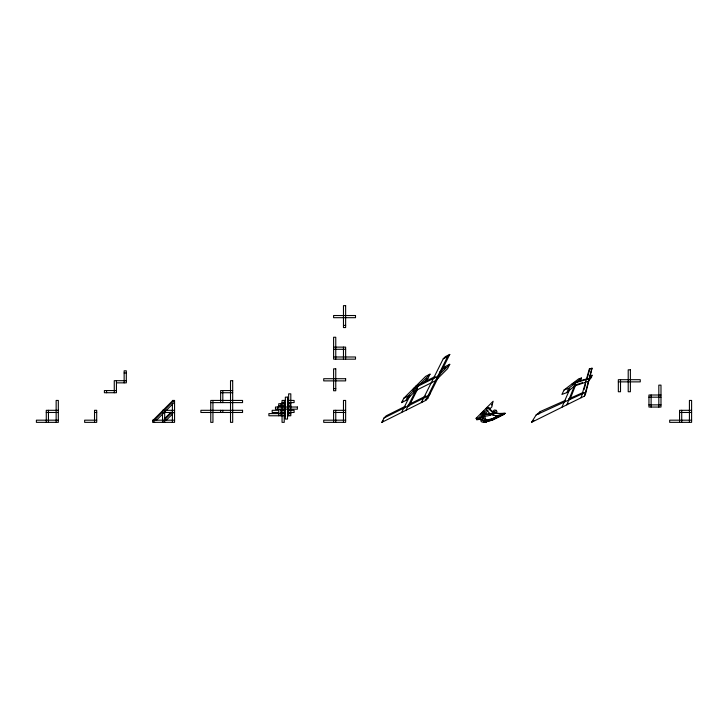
<?xml version="1.0" encoding="UTF-8"?>
<svg xmlns="http://www.w3.org/2000/svg" width="728" height="728" viewBox="0 0 728 728"><rect width="100%" height="100%" fill="white"/><g stroke="black" fill="none" stroke-linecap="round" stroke-linejoin="round"><path stroke-width="1.09" d="M483.556 411.584L483.601 410.783L484.202 413.113M589.926 375.784L592.01 375.229L591.518 377.377L588.215 381.417L573.755 386.222M480.662 414.478L480.899 413.486M581.126 397.734L589.361 368.932L592.01 368.195L585.385 394.558L584.447 396.087L531.504 422.349L536.19 414.905L540.349 411.529L565.492 400.336M584.447 396.087L592.01 368.195M492.337 404.222L493.129 401.255L476.103 418.291L476.822 419.738L479.288 419.437L483.519 415.215M584.047 389.589L585.567 384.175M586.932 379.27L589.926 368.559M482.919 412.23L483.255 411.129M580.616 380.58L581.517 378.032L578.796 378.76L564.145 389.908L561.898 394.44L566.839 392.601L575.939 384.657M569.988 399.463L575.693 384.875M575.693 382.737L566.839 404.823L568.122 403.33M572.863 384.375L573.564 382.737L587.405 378.66M561.898 407.271L569.933 388.907M566.839 392.601L568.759 388.352L581.517 378.032M422.786 401.155L421.339 402.602L443.252 358.767L445.427 356.593L449.768 354.427L427.855 398.262L425.68 400.436L381.845 422.349L384.011 418.009L386.186 415.834L405.259 406.297M417.417 388.952L405.933 400.436L401.592 402.602L403.758 398.262L425.68 376.34L430.021 374.174L427.855 378.514L423.842 382.528M405.933 400.436L408.108 396.087L430.021 374.174M401.592 412.476L410.119 395.413M412.767 390.126L413.631 388.388L437.728 376.34L449.768 364.3L447.602 368.641L435.553 380.689L413.468 391.728M414.942 387.951L415.806 386.213L434.88 376.676M405.933 410.31L417.981 386.213M409.109 406.124L417.644 389.061M425.68 400.436L447.602 356.593L449.768 354.427M444.126 369.078L445.427 366.466L449.768 364.3M538.793 414.077L540.349 411.529M586.258 391.091L585.385 392.428L536.19 414.905M592.01 375.229L588.897 378.76L572.172 383.802M568.759 400.027L570.525 398.098M586.331 379.534L587.077 378.76M564.145 402.129L565.51 400.728M162.344 412.203L153.99 420.556L152.762 420.556L172.509 400.81L173.737 400.81L163.864 410.683L162.635 410.683M156.22 420.456L174.447 402.229M164.155 419.037L170.989 412.203M163.864 420.556L172.218 412.203M166.093 420.456L172.927 413.622M381.845 422.349L383.292 420.902M401.592 402.602L403.194 401.001M403.758 408.135L405.214 406.688M433.378 378.514L434.989 376.904M439.803 372.09L445.427 366.466M408.108 405.96L410.274 403.794M430.021 393.921L427.855 396.087L384.011 418.009M476.822 419.738L477.732 418.827M476.103 418.291L478.278 418.291L486.977 409.582M500.036 416.27C495.34 416.252 490.144 414.869 487.323 410.829A12.458 8.809 -90 0 1 485.976 408.417L488.151 408.417L488.87 407.689L491.646 410.929L495.559 413.049L496.996 411.611L496.123 410.31L494.248 410.01L492.574 411.684M491.591 404.968L492.374 404.186L491.864 406.861L489.88 408.854M484.866 413.859L488.051 410.683M490.563 413.704L491.91 414.614L495.65 412.958L493.966 412.467L490.454 413.804L491.9 414.532M480.407 417.754L482.136 420.529L485.53 420.902L486.249 420.183L487.123 421.485L485.631 422.231L482.646 422.195A3.167 2.239 0 0 1 481.153 421.43L480.08 417.981M481.918 413.222L481.918 412.467L482.8 413.85A3.158 2.239 0 0 0 484.311 414.587C488.534 414.951 493.329 413.55 496.123 410.31M531.504 422.349L533.851 420.338M494.021 412.412L499.008 413.449L505.177 413.304L492.365 420.092L484.084 422.349L483.356 420.902L488.534 420.247L497.488 416.562M502.666 415.06L504.413 414.059L502.211 414.096M504.413 414.059L498.889 416.662M500.991 415.979L492.419 420.038L486.395 421.539M443.252 358.767L447.602 356.593M426.117 379.379L427.855 378.514M403.758 398.262L408.108 396.087M408.272 404.795L426.007 395.923M425.243 399.563L427.855 398.262M568.513 398.99L583.246 392.428M564.145 389.908L568.759 388.352M575.302 384.994L582.628 382.619M489.853 414.987L490.854 414.742M490.69 413.486C488.16 414.359 483.856 414.278 483.601 410.783M589.361 368.932L591.518 368.559M481.918 412.467L483.456 416.871A12.54 8.863 -90 0 0 485.494 420.857L486.55 422.058L484.084 422.349A12.458 8.809 90 0 1 482.919 419.747L482.109 416.043M505.177 413.304L502.73 413.495L492.183 418.855L485.612 420.156M486.304 421.548L487.123 421.485A12.54 8.863 -90 0 1 485.066 417.517L484.466 415.106M343.47 325.398L345.636 325.398M333.597 347.12L345.636 347.12L345.636 359.159M333.597 349.285L345.636 349.285M333.597 356.993L355.51 356.993L355.51 359.159L333.597 359.159L333.597 337.246L335.763 337.246L335.763 359.159M124.142 372.982L126.317 372.982M126.317 380.689L114.269 380.689L114.269 392.729M618.336 381.872L640.258 381.872L640.258 379.697L618.336 379.697L618.336 391.746L620.511 391.746L620.511 379.697M116.462 382.855L126.317 382.855L126.317 370.816L124.142 370.816L124.142 382.855M333.597 388.588L335.763 388.588M116.444 390.563L104.395 390.563L104.395 392.729L116.444 392.729L116.444 380.689M232.687 390.563L220.639 390.563L220.639 402.602M220.639 392.729L232.687 392.729M660.988 395.004L648.948 395.004L648.948 407.052L660.988 407.052L660.988 385.13L658.822 385.13L658.822 407.052M648.948 397.179L660.988 397.179M172.39 400.436L174.565 400.436L174.565 422.349L152.643 422.349L152.643 420.183L174.565 420.183M285.34 400.436L282.055 400.436L282.055 422.349L284.229 422.349L284.229 400.436M287.533 400.436L294.103 400.436L294.103 402.602L287.533 402.602M210.765 402.602L242.561 402.602L242.561 400.436L210.765 400.436L210.765 422.349L212.94 422.349L212.94 400.436M282.055 402.602L285.34 402.602M285.331 403.721L278.76 403.721L278.76 407.007M287.524 403.721L290.809 403.721M648.948 404.877L660.988 404.877M278.76 405.896L285.331 405.896M287.524 405.896L290.809 405.896M58.322 410.31L46.274 410.31L46.274 422.349M165.802 410.31L174.565 410.31M278.751 410.31L272.181 410.31L272.181 412.476L278.751 412.476M280.944 410.31L285.34 410.31M287.533 410.31L294.103 410.31L294.103 412.476L287.533 412.476M345.636 410.31L333.597 410.31L333.597 422.349M691.6 410.31L679.552 410.31L679.552 422.349M46.274 412.476L58.322 412.476M94.522 412.476L96.697 412.476M162.517 412.476L174.565 412.476M280.944 412.476L285.34 412.476M333.597 412.476L345.636 412.476M679.552 412.476L691.6 412.476M285.331 413.595L268.887 413.595L268.887 415.77L285.331 415.77M287.524 413.595L290.809 413.595M287.524 415.77L290.809 415.77L290.809 393.848L288.634 393.848L288.634 415.77M58.322 420.183L36.4 420.183L36.4 422.349L58.322 422.349L58.322 400.436L56.147 400.436L56.147 422.349M96.697 420.183L84.648 420.183L84.648 422.349L96.697 422.349L96.697 410.31L94.522 410.31L94.522 422.349M345.636 420.183L323.723 420.183L323.723 422.349L345.636 422.349L345.636 400.436L343.47 400.436L343.47 422.349M691.6 420.183L669.678 420.183L669.678 422.349L691.6 422.349L691.6 400.436L689.425 400.436L689.425 422.349M153.472 421.976L154.7 421.976M163.345 421.976L164.573 421.976M499.308 413.895L496.196 413.249M488.87 407.689L486.996 407.398L487.178 407.962M497.579 416.471L492.574 414.705M482.691 415.37C486.941 417.435 491.691 414.469 495.65 412.958L491.336 411.247L488.151 408.417M486.55 422.058L485.494 420.857M478.278 418.291L479.288 419.437M483.01 418.909L482.264 416.644M163.864 410.683L164.573 412.103M482.755 413.804L483.101 415.633M681.726 410.31L681.726 422.349M651.114 395.004L651.114 407.052M343.47 347.12L343.47 359.159M335.763 410.31L335.763 422.349M280.935 403.721L280.935 407.007M280.935 409.2L280.935 415.77M278.76 409.2L278.76 415.77M277.641 407.016L277.641 409.191M222.814 390.563L222.814 402.602M222.814 410.31L222.814 412.476M220.639 410.31L220.639 412.476M172.39 403.721L172.39 422.349M164.692 422.349L164.692 410.31L162.517 410.31L162.517 422.349M106.57 390.563L106.57 392.729M48.448 410.31L48.448 422.349M345.636 305.651L343.47 305.651L343.47 327.564L345.636 327.564L345.636 305.651M355.51 315.524L333.597 315.524L333.597 317.69L355.51 317.69L355.51 315.524M335.763 368.841L333.597 368.841L333.597 390.754L335.763 390.754L335.763 368.841M630.384 369.824L628.209 369.824L628.209 391.746L630.384 391.746L630.384 369.824M345.636 378.715L323.723 378.715L323.723 380.881L345.636 380.881L345.636 378.715M232.687 380.689L230.512 380.689L230.512 422.349L232.687 422.349L232.687 380.689M287.514 397.142L285.349 397.142L285.349 419.064L287.514 419.064L287.514 397.142M297.388 407.016L275.475 407.016L275.475 409.191L297.388 409.191L297.388 407.016M242.561 410.31L200.892 410.31L200.892 412.476L242.561 412.476L242.561 410.31"/></g></svg>
